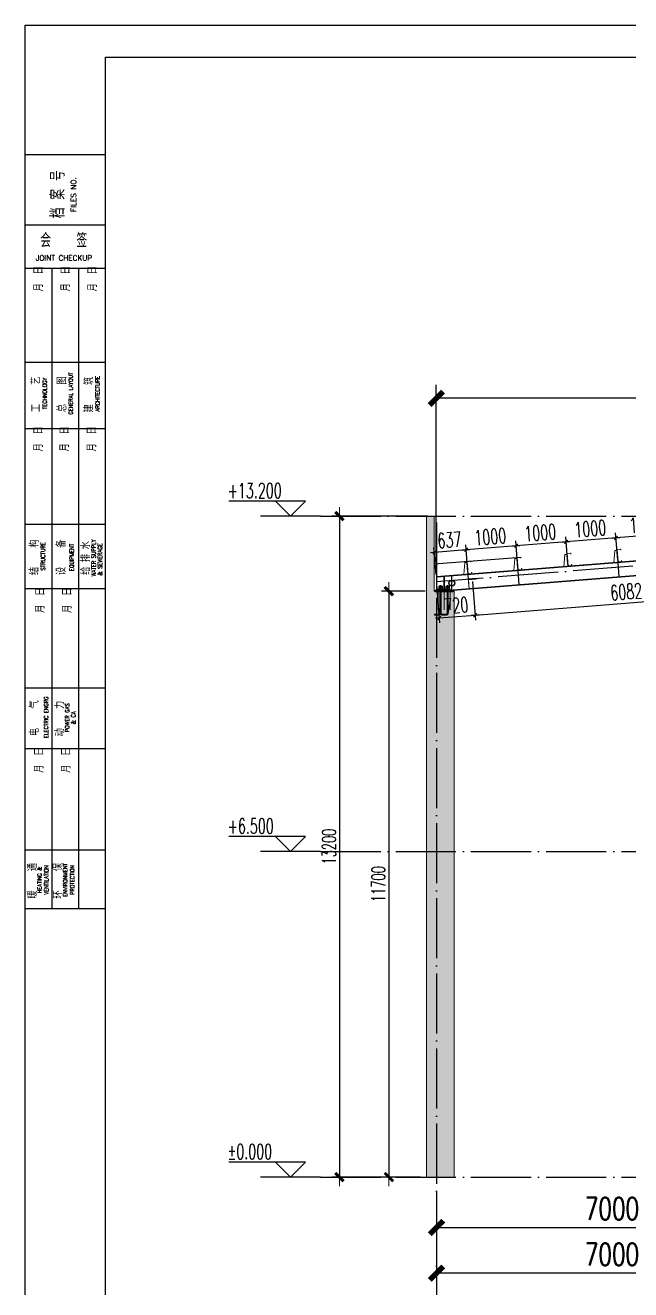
# Model space of a CAD drawing. Header units: inches. Extents: x 129725932 to 129894734, y 55771230 to 55809283.
# Drawn here: x 129725932 to 129738011, y 55784032 to 55809283 of the extents above; entities that cross this region are included whole.
import ezdxf
from ezdxf.enums import TextEntityAlignment as Align

# ---------------------------------------------------------------- set-up
doc = ezdxf.new("R2010")
doc.units = ezdxf.units.IN
doc.header["$MEASUREMENT"] = 0
doc.linetypes.add('ACAD_ISO04W100', pattern=[30, 24, -3, 0, -3])
doc.linetypes.add('CENTER', pattern=[50.8, 31.75, -6.35, 6.35, -6.35])
for name, color, linetype in [('8', 4, 'Continuous'), ('DIM', 3, 'Continuous'), ('PUB_DIM', 134, 'Continuous'), ('PUB_TEXT', 4, 'Continuous'), ('TK', 140, 'Continuous'), ('尺寸标注', 8, 'Continuous'), ('细线', 37, 'Continuous'), ('轴线', 1, 'ACAD_ISO04W100'), ('钢梁', 3, 'Continuous')]:
    doc.layers.add(name, color=color, linetype=linetype)
for name, color, linetype, lineweight in [('Bolt', 252, 'Continuous', 9), ('标注', 8, 'Continuous', 9), ('灰线', 253, 'Continuous', 5), ('红线', 1, 'Continuous', 13), ('轴线层', 1, 'CENTER', 15), ('黄线', 2, 'Continuous', 13)]:
    doc.layers.add(name, color=color, linetype=linetype, lineweight=lineweight)
doc.styles.add('ARIAL', font='swisscl.ttf', dxfattribs={"width": 0.7})
doc.styles.add('DIM_FONT', font='romans.shx', dxfattribs={"width": 0.618, "bigfont": '1hztxt.shx'})
doc.styles.add('HXJSB', font='sysz.shx', dxfattribs={"width": 0.7, "bigfont": 'syfs.shx'})
doc.styles.add('HZ1', font='romand.shx', dxfattribs={"width": 0.7, "height": 300, "bigfont": 'hzxy.shx'})
doc.styles.add('HZXY', font='romand.shx', dxfattribs={"bigfont": 'hzxy.shx'})
doc.styles.add('ROMANC', font='romanc.shx', dxfattribs={"width": 0.8, "bigfont": 'hztxt.shx'})
doc.styles.add('ROMAND', font='ROMAND.shx', dxfattribs={"width": 0.85})
doc.styles.get("Standard").update_dxf_attribs({"font": 'txt', "bigfont": 'gbcbig.shx'})
doc.styles.add('西文', font='romans.shx', dxfattribs={"width": 0.7})
doc.dimstyles.new('ISO-150', dxfattribs={"dimscale": 150, "dimtxt": 3, "dimasz": 1.8, "dimexe": 1.8, "dimexo": 2, "dimgap": 1, "dimtad": 1, "dimdec": 0, "dimlfac": -1, "dimtxsty": '西文', "dimblk": 'ARCHTICK', "dimcen": 2.5, "dimclrd": 7, "dimclre": 7, "dimclrt": 4, "dimadec": 0, "dimazin": 0, "dimtfac": 1, "dimtdec": 0, "dimtix": 1, "dimtmove": 2, "dimatfit": 3, "dimfxl": 0, "dimlwd": 25, "dimlwe": 25, "dimarcsym": 0})
doc.dimstyles.get("Standard").update_dxf_attribs({"dimtxt": 0.18, "dimasz": 0.18, "dimexe": 0.18, "dimexo": 0.0625, "dimgap": 0.09, "dimtad": 0, "dimtih": 1, "dimtoh": 1, "dimdec": 4, "dimzin": 0, "dimdsep": 46, "dimtxsty": 'Standard', "dimcen": 0.09, "dimadec": 0, "dimazin": 0, "dimtfac": 1, "dimtdec": 4, "dimtofl": 0, "dimtmove": 0, "dimatfit": 3, "dimfxl": 0, "dimtolj": 1, "dimtzin": 0, "dimarcsym": 0})
doc.dimstyles.new('WGH钢架', dxfattribs={"dimtxt": 300, "dimasz": 0.5, "dimexe": 100, "dimexo": 50, "dimgap": 75, "dimtad": 1, "dimdec": 0, "dimzin": 0, "dimdsep": 46, "dimtxsty": 'DIM_FONT', "dimblk1": '_DIMX', "dimblk2": '_DIMX', "dimsah": 1, "dimcen": 0.09, "dimclrd": 3, "dimclre": 3, "dimclrt": 7, "dimadec": 0, "dimazin": 0, "dimtfac": 1, "dimtdec": 0, "dimtix": 1, "dimtmove": 2, "dimatfit": 3, "dimldrblk": '_DIMX', "dimfxl": 0, "dimtolj": 1, "dimtzin": 0, "dimarcsym": 0})
doc.dimstyles.new('钢架WGH', dxfattribs={"dimscale": 0.6, "dimtxt": 450, "dimasz": 2, "dimexe": 250, "dimexo": 300, "dimgap": 125, "dimtad": 1, "dimdec": 0, "dimzin": 0, "dimdsep": 46, "dimtxsty": 'DIM_FONT', "dimblk1": '_DIMX', "dimblk2": '_DIMX', "dimsah": 1, "dimcen": 0.09, "dimclrd": 3, "dimclre": 3, "dimclrt": 7, "dimadec": 0, "dimazin": 0, "dimtfac": 1, "dimtdec": 0, "dimtix": 1, "dimtmove": 2, "dimatfit": 3, "dimldrblk": '_DIMX', "dimfxl": 0, "dimtolj": 1, "dimtzin": 0, "dimarcsym": 0})

# ---------------------------------------------------------------- blocks, each defined once
blk = doc.blocks.new('标高')
at = {"layer": 'PUB_DIM', "lineweight": -3, "ltscale": 10}
for p, q in [((600, 0), (300, 300)), ((300, 300), (1833, 300)), ((600, 0), (900, 300)), ((0, 0), (1200, 0))]:
    blk.add_line(p, q, dxfattribs=at)
at = {"layer": 'PUB_TEXT', "lineweight": -3, "ltscale": 1.5, "style": 'HXJSB', "width": 0.8}
blk.add_attdef('标高', (810, 359), '', height=300, dxfattribs=at)
blk = doc.blocks.new('_ArchTick')
at = {"color": 0, "linetype": 'ByBlock', "const_width": 0.4}
blk.add_lwpolyline([(-0.5, -0.5), (0.5, 0.5)], dxfattribs=at)
blk = doc.blocks.new('*D14')
at = {"layer": 'Defpoints', "color": 0}
for p in [(129734138, 55786282), (129741138, 55786282), (129741138, 55785276)]:
    blk.add_point(p, dxfattribs=at)
at = {"layer": '标注', "color": 7, "lineweight": 25}
for p, q in [((129734138, 55785982), (129734138, 55785006)), ((129741138, 55785982), (129741138, 55785006)), ((129734138, 55785276), (129741138, 55785276))]:
    blk.add_line(p, q, dxfattribs=at)
at = {"layer": '标注', "color": 7, "lineweight": 25, "xscale": 270, "yscale": 270, "zscale": 270, "rotation": 180}
blk.add_blockref('_ArchTick', (129734138, 55785276), dxfattribs=at)
at = {"layer": '标注', "color": 7, "lineweight": 25, "xscale": 270, "yscale": 270, "zscale": 270}
blk.add_blockref('_ArchTick', (129741138, 55785276), dxfattribs=at)
at = {"layer": '标注', "color": 4, "insert": (129737638, 55785651), "char_height": 450, "attachment_point": 5, "style": '西文'}
blk.add_mtext('7000', dxfattribs=at)
blk = doc.blocks.new('*D16')
at = {"layer": 'Defpoints', "color": 0}
for p in [(129734138, 55786282), (129741138, 55786282), (129734138, 55784364)]:
    blk.add_point(p, dxfattribs=at)
at = {"layer": '标注', "color": 7, "lineweight": 25}
for p, q in [((129734138, 55785982), (129734138, 55784094)), ((129741138, 55785982), (129741138, 55784094)), ((129741138, 55784364), (129734138, 55784364))]:
    blk.add_line(p, q, dxfattribs=at)
at = {"layer": '标注', "color": 7, "lineweight": 25, "xscale": 270, "yscale": 270, "zscale": 270}
for p, rotation in [((129734138, 55784364), 179.9999999966649), ((129741138, 55784364), 359.9999999966649)]:
    blk.add_blockref('_ArchTick', p, dxfattribs=dict(at, rotation=rotation))
at = {"layer": '标注', "color": 4, "insert": (129737638, 55784739), "char_height": 450, "attachment_point": 5, "rotation": 360, "style": '西文'}
blk.add_mtext('7000', dxfattribs=at)
blk = doc.blocks.new('_DIMX')
blk.add_line((-150, 0), (150, 0))
at = {"const_width": 50}
blk.add_lwpolyline([(-70, -70), (70, 70)], dxfattribs=at)
blk = doc.blocks.new('*D21')
at = {"layer": 'Defpoints', "color": 0}
for p in [(129734138, 55799482), (129732200, 55786282), (129733998, 55786282)]:
    blk.add_point(p, dxfattribs=at)
at = {"layer": '标注', "color": 3, "lineweight": -2}
for p, q in [((129733958, 55799482), (129732050, 55799482)), ((129732200, 55799481), (129732200, 55786283)), ((129733818, 55786282), (129732050, 55786282))]:
    blk.add_line(p, q, dxfattribs=at)
at = {"layer": '标注', "color": 3, "lineweight": -2, "xscale": 1.2, "yscale": 1.2, "zscale": 1.2}
for p, rotation in [((129732200, 55799482), 90), ((129732200, 55786282), 270)]:
    blk.add_blockref('_DIMX', p, dxfattribs=dict(at, rotation=rotation))
at = {"layer": '标注', "color": 7, "insert": (129731990, 55792882), "char_height": 270, "attachment_point": 5, "rotation": 90, "style": 'DIM_FONT'}
blk.add_mtext('\\A1;13200', dxfattribs=at)
blk = doc.blocks.new('*D22')
at = {"layer": 'Defpoints', "color": 0}
for p in [(129734133, 55801834), (129744038, 55799060), (129734133, 55798268)]:
    blk.add_point(p, dxfattribs=at)
at = {"layer": '标注', "color": 7, "lineweight": 25}
for p, q in [((129734133, 55798568), (129734133, 55802104)), ((129744038, 55799360), (129744038, 55802104)), ((129744038, 55801834), (129734133, 55801834))]:
    blk.add_line(p, q, dxfattribs=at)
at = {"layer": '标注', "color": 7, "lineweight": 25, "xscale": 270, "yscale": 270, "zscale": 270, "rotation": 180}
blk.add_blockref('_ArchTick', (129734133, 55801834), dxfattribs=at)
at = {"layer": '标注', "color": 7, "lineweight": 25, "xscale": 270, "yscale": 270, "zscale": 270}
blk.add_blockref('_ArchTick', (129744038, 55801834), dxfattribs=at)
at = {"layer": '标注', "color": 4, "insert": (129739086, 55802209), "char_height": 450, "attachment_point": 5, "style": '西文'}
blk.add_mtext('9905', dxfattribs=at)
blk = doc.blocks.new('横向-图框')
at = {"layer": 'TK', "lineweight": -3}
for p, q in [((0, 0), (0, 11670)), ((0, 0), (0, 11670)), ((0, 11670), (16522.7, 11670)), ((0, 11670), (16522.7, 11670)), ((0, 11670), (16522.7, 11670)), ((0, 11670), (16522.7, 11670)), ((491.2, 196.5), (491.2, 11473.5)), ((491.2, 196.5), (491.2, 11473.5)), ((491.2, 11473.5), (16326.2, 11473.5)), ((491.2, 11473.5), (16326.2, 11473.5)), ((0, 10876.4), (491.2, 10876.4)), ((491.2, 10444), (0, 10444)), ((491.2, 10176.3), (0, 10176.3)), ((163.7, 6247), (163.7, 10176.3)), ((327.3, 6247), (327.3, 10176.3)), ((491.2, 9599.8), (0, 9599.8)), ((491.2, 9194), (0, 9194)), ((491.2, 8605.3), (0, 8605.3)), ((491.2, 8211.7), (0, 8211.7)), ((491.2, 7601.5), (0, 7601.5)), ((491.2, 7229.3), (0, 7229.3)), ((491.2, 6607.1), (0, 6607.1)), ((491.2, 6247), (0, 6247))]:
    blk.add_line(p, q, dxfattribs=at)
at = {"layer": 'TK', "lineweight": -3, "style": 'HZ1', "text_generation_flag": 6, "width": 0.8}
blk.add_text('档 案 号', height=87.04, rotation=270, dxfattribs=at).set_placement((242.2, 10485.6))
at = {"layer": 'TK', "lineweight": -3, "text_generation_flag": 6}
for s, height, rotation, style, width, p in [('FILES NO.', 32.64, 270, 'ROMANC', 1, (311.5, 10630.7)), ('会   签', 87.04, 180, 'HZ1', 0.8, (235.4, 10306.8)), ('JOINT CHECKUP', 32.639, 180, 'ROMANC', 1, (236.7, 10225.4)), ('  月  日', 49.12, 270, 'HZ1', 0.8, (108, 10087.2)), ('  月  日', 49.12, 270, 'HZ1', 0.8, (273.9, 10087.2)), ('  月  日', 49.12, 270, 'HZ1', 0.8, (438.9, 10086.9)), ('工    艺', 49.12, 270, 'HZ1', 0.8, (91.7, 9405)), ('TECHNOLOGY', 25.54, 270, 'ROMAND', 0.8, (132.1, 9410)), ('总    图', 49.12, 270, 'HZ1', 0.8, (252, 9405)), ('GENERAL LAYOUT', 25.54, 270, 'ROMAND', 0.8, (291.5, 9410)), ('建    筑', 49.12, 270, 'HZ1', 0.8, (416.6, 9403.4)), ('ARCHITECTURE', 25.54, 270, 'ROMAND', 0.8, (455.7, 9408.4)), ('  月  日', 49.12, 270, 'HZ1', 0.8, (107.3, 9104.6)), ('  月  日', 49.12, 270, 'HZ1', 0.8, (267.6, 9104.6)), ('  月  日', 49.12, 270, 'HZ1', 0.8, (434.8, 9104.6)), ('结    构', 49.12, 270, 'HZ1', 0.8, (81.5, 8405)), ('STRUCTURE', 25.54, 270, 'ROMAND', 0.8, (121.5, 8410)), ('设    备', 49.12, 270, 'HZ1', 0.8, (246.8, 8404.4)), ('EQUIPMENT', 25.54, 270, 'ROMAND', 0.8, (296.7, 8404.2)), ('给 排 水', 49.12, 270, 'HZ1', 0.8, (396.8, 8400)), ('WATER SUPPLY', 25.54, 270, 'ROMAND', 0.8, (432.2, 8400.9)), ('& SEWERAGE', 25.54, 270, 'ROMAND', 0.8, (470.3, 8391.4)), ('  月  日', 49.12, 270, 'HZ1', 0.8, (118.3, 8113.8)), ('  月  日', 49.12, 270, 'HZ1', 0.8, (283.6, 8113.8)), ('ELECTRIC ENGRG', 25.54, 270, 'ROMAND', 0.8, (140.3, 7421.9)), ('电    气', 49.12, 270, 'HZ1', 0.8, (82.4, 7416.9)), ('动    力', 49.12, 270, 'HZ1', 0.8, (238.2, 7414.3)), ('POWER GAS', 25.54, 270, 'ROMAND', 0.8, (269.8, 7419.3)), ('& CA', 26.11, 270, 'ROMAND', 0.8, (307.9, 7419.3)), ('  月  日', 49.12, 270, 'HZ1', 0.8, (111.4, 7132.5)), ('  月  日', 49.12, 270, 'HZ1', 0.8, (276.7, 7132.5)), ('暖    通', 49.12, 270, 'HZ1', 0.8, (70.7, 6418.9)), ('HEATING &', 25.54, 270, 'ROMAND', 0.8, (100, 6423.9)), ('VENTILATION', 25.54, 270, 'ROMAND', 0.8, (141.4, 6423.9)), ('环    保', 49.12, 270, 'HZ1', 0.8, (226.9, 6418.9)), ('ENVIRONMENT', 25.54, 270, 'ROMAND', 0.8, (257.6, 6423.9)), ('PROTECTION', 25.54, 270, 'ROMAND', 0.8, (300.6, 6423.9))]:
    blk.add_text(s, height=height, rotation=rotation, dxfattribs=dict(at, style=style, width=width)).set_placement(p, align=Align.CENTER)
at = {"layer": 'TK', "lineweight": -3}
for tag, height, style, width, p in [('PROJECT-NAME', 98.2, 'HZXY', 0.8, (10106, 729.6)), ('ITEM-NAME', 98.2, 'HZXY', 0.8, (11997.2, 733.3)), ('DISCIPLINE', 58.9, 'HZXY', 1, (15046.9, 798.8)), ('STATUS', 58.9, 'HZXY', 0.8, (15980.7, 714.2)), ('版本号', 58.9, 'HZXY', 1, (7856.1, 614.9)), ('REWORK-DATE', 58.9, 'ARIAL', 1, (8388.6, 622.4)), ('DRAWING-TITLE', 98.2, 'HZXY', 0.8, (13543.7, 592.9)), ('SCALE', 58.9, 'ARIAL', 1, (15044.4, 634.5)), ('版本号', 58.9, 'HZXY', 1, (7856.1, 441.6)), ('REWORK-DATE', 58.9, 'ARIAL', 1, (8388.6, 450.5)), ('DRAWING-TITLE', 98.2, 'HZXY', 0.8, (13544.7, 462.2)), ('DATE', 58.9, 'ARIAL', 1, (15042.2, 455.5)), ('PROJECT-NUMBER', 58.9, 'ARIAL', 0.9, (15969.9, 376.7)), ('DRAWING-TITLE', 98.2, 'HZXY', 0.8, (13546.3, 325.8)), ('DRAWING-NUMBER', 58.9, 'ARIAL', 1, (15045, 285.3)), ('版本号', 58.9, 'HZXY', 1, (7856.1, 275.6)), ('REWORK-DATE', 58.9, 'ARIAL', 1, (8388.6, 278.6))]:
    blk.add_attdef(tag, text='', height=height, dxfattribs=dict(at, style=style, width=width)).set_placement(p, align=Align.MIDDLE)
blk = doc.blocks.new('*D29')
at = {"layer": 'Defpoints', "color": 0}
for p in [(129734138, 55786282), (129773738, 55786282), (129734138, 55783451)]:
    blk.add_point(p, dxfattribs=at)
at = {"layer": '标注', "color": 7, "lineweight": 25}
for p, q in [((129734138, 55785982), (129734138, 55783181)), ((129773738, 55785982), (129773738, 55783181)), ((129773738, 55783451), (129734138, 55783451))]:
    blk.add_line(p, q, dxfattribs=at)
at = {"layer": '标注', "color": 7, "lineweight": 25, "xscale": 270, "yscale": 270, "zscale": 270}
for p, rotation in [((129734138, 55783451), 179.9999999966649), ((129773738, 55783451), 359.9999999966649)]:
    blk.add_blockref('_ArchTick', p, dxfattribs=dict(at, rotation=rotation))
at = {"layer": '标注', "color": 4, "insert": (129753938, 55783826), "char_height": 450, "attachment_point": 5, "rotation": 360, "style": '西文'}
blk.add_mtext('39600', dxfattribs=at)
blk = doc.blocks.new('M24地脚锚栓')
at = {"layer": '红线'}
h = blk.add_hatch(color=256, dxfattribs=at)
edge = h.paths.add_edge_path()
edge.add_line((-19, 78), (-19, 80))
edge.add_line((-19, 80), (0, 80))
edge.add_ellipse((0, -3), major_axis=(58.6, 58.6), ratio=1, start_angle=45, end_angle=57.9673)
edge = h.paths.add_edge_path()
edge.add_ellipse((-28, 58), major_axis=(-15.2, 15.2), ratio=1, start_angle=-70.6107, end_angle=-45)
edge.add_line((-28, 80), (-19, 80))
edge.add_line((-19, 80), (-19, 78))
h = blk.add_hatch(color=256, dxfattribs=at)
edge = h.paths.add_edge_path()
edge.add_line((-19, 52), (-19, 50))
edge.add_line((-19, 50), (0, 50))
edge.add_ellipse((0, 133), major_axis=(58.6, 58.6), ratio=1, start_angle=212.0327, end_angle=225, ccw=False)
edge = h.paths.add_edge_path()
edge.add_ellipse((-28, 72), major_axis=(-15.2, 15.2), ratio=1, start_angle=135, end_angle=160.6107, ccw=False)
edge.add_line((-28, 50), (-19, 50))
edge.add_line((-19, 50), (-19, 52))
h = blk.add_hatch(color=256, dxfattribs=at)
edge = h.paths.add_edge_path()
edge.add_line((-19, 48), (-19, 50))
edge.add_line((-19, 50), (0, 50))
edge.add_ellipse((0, -33), major_axis=(58.6, 58.6), ratio=1, start_angle=45, end_angle=57.9673)
edge = h.paths.add_edge_path()
edge.add_ellipse((-28, 28), major_axis=(-15.2, 15.2), ratio=1, start_angle=-70.6107, end_angle=-45)
edge.add_line((-28, 50), (-19, 50))
edge.add_line((-19, 50), (-19, 48))
h = blk.add_hatch(color=256, dxfattribs=at)
edge = h.paths.add_edge_path()
edge.add_line((-19, 22), (-19, 20))
edge.add_line((-19, 20), (0, 20))
edge.add_ellipse((0, 103), major_axis=(58.6, 58.6), ratio=1, start_angle=212.0327, end_angle=225, ccw=False)
edge = h.paths.add_edge_path()
edge.add_ellipse((-28, 42), major_axis=(-15.2, 15.2), ratio=1, start_angle=135, end_angle=160.6107, ccw=False)
edge.add_line((-28, 20), (-19, 20))
edge.add_line((-19, 20), (-19, 22))
h = blk.add_hatch(color=256, dxfattribs=at)
edge = h.paths.add_edge_path()
edge.add_line((19, 78), (19, 80))
edge.add_line((19, 80), (0, 80))
edge.add_ellipse((0, -3), major_axis=(-58.6, 58.6), ratio=1, start_angle=302.0327, end_angle=315, ccw=False)
edge = h.paths.add_edge_path()
edge.add_ellipse((28, 58), major_axis=(-15.2, 15.2), ratio=1, start_angle=315, end_angle=340.6107, ccw=False)
edge.add_line((28, 80), (19, 80))
edge.add_line((19, 80), (19, 78))
h = blk.add_hatch(color=256, dxfattribs=at)
edge = h.paths.add_edge_path()
edge.add_line((19, 52), (19, 50))
edge.add_line((19, 50), (0, 50))
edge.add_ellipse((0, 133), major_axis=(58.6, 58.6), ratio=1, start_angle=225, end_angle=237.9673)
edge = h.paths.add_edge_path()
edge.add_ellipse((28, 72), major_axis=(-15.2, 15.2), ratio=1, start_angle=109.3893, end_angle=135)
edge.add_line((28, 50), (19, 50))
edge.add_line((19, 50), (19, 52))
h = blk.add_hatch(color=256, dxfattribs=at)
edge = h.paths.add_edge_path()
edge.add_line((19, 48), (19, 50))
edge.add_line((19, 50), (0, 50))
edge.add_ellipse((0, -33), major_axis=(-58.6, 58.6), ratio=1, start_angle=302.0327, end_angle=315, ccw=False)
edge = h.paths.add_edge_path()
edge.add_ellipse((28, 28), major_axis=(-15.2, 15.2), ratio=1, start_angle=315, end_angle=340.6107, ccw=False)
edge.add_line((28, 50), (19, 50))
edge.add_line((19, 50), (19, 48))
h = blk.add_hatch(color=256, dxfattribs=at)
edge = h.paths.add_edge_path()
edge.add_line((19, 22), (19, 20))
edge.add_line((19, 20), (0, 20))
edge.add_ellipse((0, 103), major_axis=(58.6, 58.6), ratio=1, start_angle=225, end_angle=237.9673)
edge = h.paths.add_edge_path()
edge.add_ellipse((28, 42), major_axis=(-15.2, 15.2), ratio=1, start_angle=109.3893, end_angle=135)
edge.add_line((28, 20), (19, 20))
edge.add_line((19, 20), (19, 22))
for p, q in [((-37, 52), (-37, 78)), ((-37, 22), (-37, 48)), ((-12, 92), (-12, -464)), ((-12, 92), (12, 92)), ((-12, 88), (12, 88)), ((-12, 84), (12, 84)), ((0, 92), (0, -464)), ((12, 92), (12, -464)), ((37, 52), (37, 78)), ((37, 22), (37, 48)), ((-12, -4), (12, -4)), ((-12, -8), (12, -8)), ((-12, -12), (12, -12)), ((-12, -16), (12, -16)), ((-12, -20), (12, -20)), ((-12, -24), (12, -24)), ((-12, -28), (12, -28)), ((-24, -476), (-120, -476)), ((-120, -476), (-120, -500)), ((-24, -488), (-120, -488)), ((-24, -500), (-120, -500))]:
    blk.add_line(p, q, dxfattribs=at)
blk.add_lwpolyline([(-50, 20), (50, 20), (50, 0), (-50, 0)], close=True, dxfattribs=at)
for radius in [24, 36, 12]:
    blk.add_arc((-24, -464), radius, 270, 0, dxfattribs=at)
at = {"layer": '红线', "extrusion": (0, 0, -1)}
for centre, major_axis, start_param, end_param in [((-28, 58), (-15.2, 15.2), 0.338407, 1.23239), ((-28, 72), (15.2, 15.2), 1.909203, 2.803186), ((-28, 28), (-15.2, 15.2), 0.338407, 1.23239), ((-28, 42), (15.2, 15.2), 1.909203, 2.803186), ((0, -3), (-58.6, 58.6), 0.559076, 1.01172), ((0, 133), (3.5, 82.8), 2.872865, 3.325509), ((0, -33), (-58.6, 58.6), 0.559076, 1.01172), ((0, 103), (3.5, 82.8), 2.872865, 3.325509), ((28, 58), (15.2, 15.2), -1.23239, -0.338407), ((28, 72), (-15.2, 15.2), 3.479999, 4.373982), ((28, 28), (15.2, 15.2), -1.23239, -0.338407), ((28, 42), (-15.2, 15.2), 3.479999, 4.373982)]:
    blk.add_ellipse(centre, major_axis=major_axis, ratio=1, start_param=start_param, end_param=end_param, dxfattribs=at)
blk = doc.blocks.new('*D37')
at = {"layer": 'Defpoints', "color": 0}
for p in [(129734088, 55797982), (129733187, 55786282), (129733938, 55786282)]:
    blk.add_point(p, dxfattribs=at)
at = {"layer": '标注', "color": 3, "lineweight": -2}
for p, q in [((129733908, 55797982), (129733037, 55797982)), ((129733187, 55797981), (129733187, 55786283)), ((129733758, 55786282), (129733037, 55786282))]:
    blk.add_line(p, q, dxfattribs=at)
at = {"layer": '标注', "color": 3, "lineweight": -2, "xscale": 1.2, "yscale": 1.2, "zscale": 1.2}
for p, rotation in [((129733187, 55797982), 90), ((129733187, 55786282), 270)]:
    blk.add_blockref('_DIMX', p, dxfattribs=dict(at, rotation=rotation))
at = {"layer": '标注', "color": 7, "insert": (129732977, 55792132), "char_height": 270, "attachment_point": 5, "rotation": 90, "style": 'DIM_FONT'}
blk.add_mtext('\\A1;11700', dxfattribs=at)
blk = doc.blocks.new('CC250')
at = {"layer": '黄线'}
for p, q in [((128542848, 56084036), (128542864, 56084279)), ((128542864, 56084279), (128542904, 56084283)), ((128542927, 56084044), (128542903, 56084293)), ((128542903, 56084293), (128542909, 56084293)), ((128542907, 56084253), (128542915, 56084254)), ((128542908, 56084303), (128542982, 56084311)), ((128542908, 56084303), (128542932, 56084054)), ((128542933, 56084045), (128542909, 56084293)), ((128542910, 56084301), (128542980, 56084308)), ((128542910, 56084301), (128542934, 56084057)), ((128542980, 56084308), (128542982, 56084291)), ((128542982, 56084311), (128542984, 56084291)), ((128542982, 56084291), (128542984, 56084291)), ((128542933, 56084045), (128542848, 56084036)), ((128542921, 56084104), (128542930, 56084104)), ((128542932, 56084054), (128543007, 56084062)), ((128542934, 56084057), (128543005, 56084064)), ((128543005, 56084064), (128543003, 56084082)), ((128543003, 56084082), (128543005, 56084082)), ((128543007, 56084062), (128543005, 56084082))]:
    blk.add_line(p, q, dxfattribs=at)
at = {"layer": '黄线', "const_width": 14}
for points in [[(128542907, 56084253), (128542915, 56084254)], [(128542921, 56084104), (128542930, 56084104)]]:
    blk.add_lwpolyline(points, dxfattribs=at)
blk = doc.blocks.new('*D43')
at = {"layer": 'Defpoints', "color": 0}
for p in [(129737719, 55799045), (129738955, 55798654), (129737758, 55798558)]:
    blk.add_point(p, dxfattribs=at)
at = {"layer": 'DIM', "color": 3, "lineweight": -2}
for p, q in [((129737754, 55798608), (129737711, 55799145)), ((129738915, 55799141), (129737720, 55799045)), ((129738951, 55798704), (129738908, 55799240))]:
    blk.add_line(p, q, dxfattribs=at)
at = {"layer": 'DIM', "color": 3, "lineweight": -2, "xscale": 0.5, "yscale": 0.5, "zscale": 0.5}
for p, rotation in [((129738916, 55799141), 4.573921471757521), ((129737719, 55799045), 184.5739214717575)]:
    blk.add_blockref('_DIMX', p, dxfattribs=dict(at, rotation=rotation))
at = {"layer": 'DIM', "color": 7, "insert": (129738300, 55799317), "char_height": 300, "attachment_point": 5, "rotation": 4.5739, "style": 'DIM_FONT'}
blk.add_mtext('\\A1;1200', dxfattribs=at)
blk = doc.blocks.new('*D44')
at = {"layer": 'Defpoints', "color": 0}
for p in [(129736723, 55798965), (129736762, 55798478), (129737758, 55798558)]:
    blk.add_point(p, dxfattribs=at)
at = {"layer": 'DIM', "color": 3, "lineweight": -2}
for p, q in [((129737754, 55798608), (129737711, 55799145)), ((129736758, 55798528), (129736715, 55799065)), ((129737719, 55799045), (129736723, 55798965))]:
    blk.add_line(p, q, dxfattribs=at)
at = {"layer": 'DIM', "color": 3, "lineweight": -2, "xscale": 0.5, "yscale": 0.5, "zscale": 0.5}
for p, rotation in [((129736723, 55798965), 184.5739214717575), ((129737719, 55799045), 4.573921471757521)]:
    blk.add_blockref('_DIMX', p, dxfattribs=dict(at, rotation=rotation))
at = {"layer": 'DIM', "color": 7, "insert": (129737203, 55799229), "char_height": 300, "attachment_point": 5, "rotation": 4.5739, "style": 'DIM_FONT'}
blk.add_mtext('\\A1;1000', dxfattribs=at)
blk = doc.blocks.new('*D45')
at = {"layer": 'Defpoints', "color": 0}
for p in [(129735726, 55798886), (129735765, 55798399), (129736762, 55798478)]:
    blk.add_point(p, dxfattribs=at)
at = {"layer": 'DIM', "color": 3, "lineweight": -2}
for p, q in [((129735761, 55798448), (129735718, 55798985)), ((129736722, 55798965), (129735726, 55798886)), ((129736758, 55798528), (129736715, 55799065))]:
    blk.add_line(p, q, dxfattribs=at)
at = {"layer": 'DIM', "color": 3, "lineweight": -2, "xscale": 0.5, "yscale": 0.5, "zscale": 0.5}
for p, rotation in [((129735726, 55798886), 184.5739214717575), ((129736723, 55798965), 4.573921471757521)]:
    blk.add_blockref('_DIMX', p, dxfattribs=dict(at, rotation=rotation))
at = {"layer": 'DIM', "color": 7, "insert": (129736206, 55799150), "char_height": 300, "attachment_point": 5, "rotation": 4.5739, "style": 'DIM_FONT'}
blk.add_mtext('\\A1;1000', dxfattribs=at)
blk = doc.blocks.new('*D46')
at = {"layer": 'Defpoints', "color": 0}
for p in [(129734729, 55798806), (129735765, 55798399), (129734768, 55798319)]:
    blk.add_point(p, dxfattribs=at)
at = {"layer": 'DIM', "color": 3, "lineweight": -2}
for p, q in [((129734764, 55798369), (129734721, 55798905)), ((129735725, 55798885), (129734730, 55798806)), ((129735761, 55798448), (129735718, 55798985))]:
    blk.add_line(p, q, dxfattribs=at)
at = {"layer": 'DIM', "color": 3, "lineweight": -2, "xscale": 0.5, "yscale": 0.5, "zscale": 0.5}
for p, rotation in [((129735726, 55798886), 4.573921471757521), ((129734729, 55798806), 184.5739214717575)]:
    blk.add_blockref('_DIMX', p, dxfattribs=dict(at, rotation=rotation))
at = {"layer": 'DIM', "color": 7, "insert": (129735209, 55799070), "char_height": 300, "attachment_point": 5, "rotation": 4.5739, "style": 'DIM_FONT'}
blk.add_mtext('\\A1;1000', dxfattribs=at)
blk = doc.blocks.new('*D47')
at = {"layer": 'Defpoints', "color": 0}
for p in [(129734094, 55798755), (129734133, 55798268), (129734768, 55798319)]:
    blk.add_point(p, dxfattribs=at)
at = {"layer": 'DIM', "color": 3, "lineweight": -2}
for p, q in [((129734764, 55798369), (129734721, 55798905)), ((129734129, 55798318), (129734086, 55798855)), ((129734729, 55798806), (129734095, 55798755))]:
    blk.add_line(p, q, dxfattribs=at)
at = {"layer": 'DIM', "color": 3, "lineweight": -2, "xscale": 0.5, "yscale": 0.5, "zscale": 0.5}
for p, rotation in [((129734094, 55798755), 184.5739214717575), ((129734729, 55798806), 4.573921471757521)]:
    blk.add_blockref('_DIMX', p, dxfattribs=dict(at, rotation=rotation))
at = {"layer": 'DIM', "color": 7, "insert": (129734394, 55799005), "char_height": 300, "attachment_point": 5, "rotation": 4.5739, "style": 'DIM_FONT'}
blk.add_mtext('\\A1;637', dxfattribs=at)
blk = doc.blocks.new('*D78')
at = {"layer": 'Defpoints', "color": 0}
for p in [(129734133, 55798168), (129734851, 55798225), (129734908, 55797504)]:
    blk.add_point(p, dxfattribs=at)
at = {"layer": 'DIM', "color": 3, "lineweight": -2}
for p, q in [((129734137, 55798118), (129734199, 55797347)), ((129734855, 55798175), (129734916, 55797404)), ((129734192, 55797447), (129734908, 55797504))]:
    blk.add_line(p, q, dxfattribs=at)
at = {"layer": 'DIM', "color": 3, "lineweight": -2, "xscale": 0.5, "yscale": 0.5, "zscale": 0.5}
for p, rotation in [((129734191, 55797446), 184.5746542996808), ((129734908, 55797504), 4.574654299680781)]:
    blk.add_blockref('_DIMX', p, dxfattribs=dict(at, rotation=rotation))
at = {"layer": 'DIM', "color": 7, "insert": (129734532, 55797699), "char_height": 300, "attachment_point": 5, "rotation": 4.5747, "style": 'DIM_FONT'}
blk.add_mtext('\\A1;720', dxfattribs=at)
blk = doc.blocks.new('*D79')
at = {"layer": 'Defpoints', "color": 0}
for p in [(129740913, 55798710), (129734851, 55798225), (129740971, 55797989)]:
    blk.add_point(p, dxfattribs=at)
at = {"layer": 'DIM', "color": 3, "lineweight": -2}
for p, q in [((129740917, 55798660), (129740979, 55797889)), ((129734855, 55798175), (129734916, 55797404)), ((129734909, 55797504), (129740970, 55797989))]:
    blk.add_line(p, q, dxfattribs=at)
at = {"layer": 'DIM', "color": 3, "lineweight": -2, "xscale": 0.5, "yscale": 0.5, "zscale": 0.5}
for p, rotation in [((129740971, 55797989), 4.574654299681227), ((129734908, 55797504), 184.5746542996812)]:
    blk.add_blockref('_DIMX', p, dxfattribs=dict(at, rotation=rotation))
at = {"layer": 'DIM', "color": 7, "insert": (129737922, 55797971), "char_height": 300, "attachment_point": 5, "rotation": 4.5747, "style": 'DIM_FONT'}
blk.add_mtext('\\A1;6082', dxfattribs=at)

msp = doc.modelspace()

# ---------------------------------------------------------------- hatches: boundary and pattern name
at = {"layer": '灰线'}
h = msp.add_hatch(dxfattribs=at)
h.set_pattern_fill('AR-CONC', color=256, scale=50)
h.set_pattern_definition([(50, (-604.4, -241.7), (358.6300913, -31.3760675), [37.5, -412.5]), (355, (-604.4, -241.7), (-69.3756668, 376.09606685), [30, -330]), (100.45144446, (-574.5, -244.3), (289.2544234, 344.7199955), [31.870096, -350.571056]), (46.1842, (-604.4, -141.7), (533.6206653, -82.7596404), [56.25, -618.75]), (96.6356355, (-559.9, -148.6), (467.3309728, 487.0593004), [47.805171, -525.85688]), (351.184164, (-604.4, -141.7), (467.3309725, 487.0593001), [45, -495.0000005]), (21, (-554.4, -166.7), (298.45352606, -201.30944533), [37.5, -412.5]), (326, (-554.4, -166.7), (121.657666, 362.5750225), [30, -330]), (71.45144474, (-529.5, -183.48), (420.1111884, 161.2655764), [31.870095, -350.571056]), (37.5, (-604.39, -241.7), (6.07992766, 166.44692692), [0, -326, 0, -335, 0, -331.25]), (7.5, (-604.39, -241.7), (131.53476872, 197.20585594), [0, -191, 0, -318.5, 0, -126.25]), (327.5, (-715.89, -241.7), (266.91121809, -11.27743587), [0, -125, 0, -390, 0, -517.5]), (317.5, (-765.89, -241.7), (291.59308467, 50.05249117), [0, -162.5, 0, -259, 0, -367.5])])
h.paths.add_polyline_path([(129734488.4, 55786281.9), (129733938.4, 55786281.9), (129733938.4, 55799481.9), (129734088.4, 55799481.9), (129734088.4, 55797981.9), (129734488.4, 55797981.9)])

# ---------------------------------------------------------------- linework, layer by layer
at = {"layer": '8'}
for radius in [60.5, 57.2]:
    msp.add_circle((129734443.4, 55798142.8), radius, dxfattribs=at)
at = {"layer": 'Bolt', "const_width": 22}
msp.add_lwpolyline([(129734850.3, 55798230.1), (129734851.1, 55798220.1)], dxfattribs=at)
at = {"layer": '尺寸标注'}
msp.add_line((129734088.4, 55798525.2), (129735818.8, 55798663.7), dxfattribs=at)
at = {"layer": '灰线'}
for p, q in [((129735759.5, 55798390.1), (129735782.1, 55798107)), ((129735765.4, 55798390.6), (129735788.1, 55798107.5)), ((129737753.1, 55798549.6), (129737775.7, 55798266.5)), ((129737759.1, 55798550.1), (129737781.7, 55798267)), ((129734762.6, 55798310.3), (129734785.3, 55798027.2)), ((129734768.6, 55798310.8), (129734791.3, 55798027.7))]:
    msp.add_line(p, q, dxfattribs=at)
msp.add_lwpolyline([(129734488.4, 55786281.9), (129733938.4, 55786281.9), (129733938.4, 55799481.9), (129734088.4, 55799481.9), (129734088.4, 55797981.9), (129734488.4, 55797981.9), (129734488.4, 55786281.9)], dxfattribs=at)
for points in [[(129734133.4, 55798268), (129734143.4, 55798268), (129734143.4, 55798001.9), (129734133.4, 55798001.9)], [(129734283.3, 55798272), (129734293.3, 55798272), (129734293.3, 55798001.9), (129734283.3, 55798001.9)], [(129734443.4, 55798284), (129734433.4, 55798284), (129734433.4, 55798001.9), (129734443.4, 55798001.9)]]:
    msp.add_lwpolyline(points, close=True, dxfattribs=at)
at = {"layer": '细线'}
msp.add_lwpolyline([(129734108.4, 55797981.9), (129734468.4, 55797981.9), (129734468.4, 55797965.9), (129734108.4, 55797965.9)], close=True, dxfattribs=at)
at = {"layer": '细线', "const_width": 18}
for points in [[(129734168.4, 55797981.9), (129734168.4, 55797605.9)], [(129734288.4, 55797981.9), (129734288.4, 55797605.9)], [(129734408.4, 55797981.9), (129734408.4, 55797605.9)]]:
    msp.add_lwpolyline(points, dxfattribs=at)
at = {"layer": '轴线', "ltscale": 50}
for p, q in [((129731824.5, 55799481.9), (129776015.6, 55799481.9)), ((129734138.4, 55799350.5), (129734138.4, 55783168.9)), ((129744038.4, 55798960.1), (129734133.4, 55798167.7)), ((129731824.5, 55792781.9), (129776015.6, 55792781.9)), ((129731824.5, 55786281.9), (129776015.6, 55786281.9))]:
    msp.add_line(p, q, dxfattribs=at)
at = {"layer": '钢梁'}
for p, q in [((129744038.4, 55799060.4), (129734133.4, 55798268)), ((129744020.4, 55799051), (129734143.4, 55798260.8)), ((129740899.1, 55798516.4), (129734468.4, 55798001.9)), ((129740899.8, 55798508.4), (129734468.4, 55797993.9))]:
    msp.add_line(p, q, dxfattribs=at)
for points in [[(129734925.1, 55798236.1), (129734775.6, 55798224.1), (129734776.4, 55798214.2), (129734925.9, 55798226.1)], [(129734108.4, 55798001.9), (129734468.4, 55798001.9), (129734468.4, 55797981.9), (129734108.4, 55797981.9)]]:
    msp.add_lwpolyline(points, close=True, dxfattribs=at)

# ---------------------------------------------------------------- block references
at = {"xscale": 3.253522025612083, "yscale": 3.253522346524198, "zscale": 3.253522312344556}
msp.add_blockref('横向-图框', (129725932.5, 55771314.5), dxfattribs=at)
at = {"layer": '轴线层'}
ref = msp.add_blockref('标高', (129731824.5, 55799481.9), dxfattribs=dict(at, xscale=-1))
ref.add_attrib('标高', '+13.200', (129729967.8, 55799841), dxfattribs={"layer": 'PUB_TEXT', "lineweight": -3, "ltscale": 1.5, "height": 300, "style": 'DIM_FONT', "width": 0.618})
ref = msp.add_blockref('标高', (129731824.5, 55792781.9), dxfattribs=dict(at, xscale=-1))
ref.add_attrib('标高', '+6.500', (129729967.8, 55793141), dxfattribs={"layer": 'PUB_TEXT', "lineweight": -3, "ltscale": 1.5, "height": 300, "style": 'DIM_FONT', "width": 0.618})
ref = msp.add_blockref('标高', (129731824.5, 55786281.9), dxfattribs=dict(at, xscale=-1))
ref.add_attrib('标高', '%%P0.000', (129729967.8, 55786641), dxfattribs={"layer": 'PUB_TEXT', "lineweight": -3, "ltscale": 1.5, "height": 300, "style": 'DIM_FONT', "width": 0.618})
at = {"layer": '钢梁'}
for p in [(129734218.4, 55798001.9), (129734358.4, 55798001.9)]:
    msp.add_blockref('M24地脚锚栓', p, dxfattribs=at)
at = {"layer": '黄线', "rotation": 358.8633281219731}
for p in [(105566.3, 2275343.4), (106563.2, 2275423.1), (107560, 2275502.9), (104569.5, 2275263.6)]:
    msp.add_blockref('CC250', p, dxfattribs=at)

# ---------------------------------------------------------------- dimensions: what is measured, and where the dimension line sits
at = {"layer": 'DIM'}
for base, p1, p2, angle, picture, middle in [((129735725.8, 55798885.5), (129736761.6, 55798478.3), (129735764.8, 55798398.5), 4.57392, '*D45', (129736206.3, 55799149.7)), ((129736722.7, 55798965.3), (129737758.4, 55798558.1), (129736761.6, 55798478.3), 4.57392, '*D44', (129737203.1, 55799229.4)), ((129737719.5, 55799045), (129738954.6, 55798653.7), (129737758.4, 55798558.1), 4.57392, '*D43', (129738299.6, 55799317.1)), ((129734094.4, 55798755), (129734768, 55798318.8), (129734133.4, 55798268), 4.57392, '*D47', (129734393.8, 55799004.7)), ((129734729, 55798805.8), (129735764.8, 55798398.5), (129734768, 55798318.8), 4.57392, '*D46', (129735209.5, 55799069.9)), ((129740970.9, 55797988.9), (129734850.8, 55798225.1), (129740913.2, 55798710.1), 184.57465, '*D79', (129737921.7, 55797970.7))]:
    dim = msp.add_linear_dim(base=base, p1=p1, p2=p2, angle=angle, dimstyle='WGH钢架', dxfattribs=at)
    dim.commit()
    dim.dimension.update_dxf_attribs({"geometry": picture, "text_midpoint": middle})
dim = msp.add_aligned_dim(p1=(129734133.4, 55798167.7), p2=(129734850.8, 55798225.1), distance=-723.6, dimstyle='WGH钢架', dxfattribs=at)
dim.commit()
dim.dimension.update_dxf_attribs({"geometry": '*D78', "text_midpoint": (129734531.8, 55797699.4)})
at = {"layer": '标注'}
dim = msp.add_linear_dim(base=(129734133.4, 55801833.7), p1=(129744038.4, 55799060.4), p2=(129734133.4, 55798268), dimstyle='ISO-150', dxfattribs=at)
dim.commit()
dim.dimension.update_dxf_attribs({"geometry": '*D22', "text_midpoint": (129739085.9, 55802208.7)})
for base, p1, p2, angle, dimstyle, picture, middle in [((129732200, 55786281.9), (129734138.4, 55799481.9), (129733998.4, 55786281.9), 90, '钢架WGH', '*D21', (129731990, 55792881.9)), ((129733186.9, 55786281.9), (129734088.4, 55797981.9), (129733938.4, 55786281.9), 90, '钢架WGH', '*D37', (129732976.9, 55792131.9)), ((129734138.4, 55784363.5), (129741138.4, 55786281.9), (129734138.4, 55786281.9), 180, 'ISO-150', '*D16', (129737638.4, 55784738.5)), ((129734138.4, 55783450.9), (129773738.4, 55786281.9), (129734138.4, 55786281.9), 180, 'ISO-150', '*D29', (129753938.4, 55783825.9))]:
    dim = msp.add_linear_dim(base=base, p1=p1, p2=p2, angle=angle, dimstyle=dimstyle, dxfattribs=at)
    dim.commit()
    dim.dimension.update_dxf_attribs({"geometry": picture, "text_midpoint": middle})
dim = msp.add_linear_dim(base=(129741138.4, 55785276.2), p1=(129734138.4, 55786281.9), p2=(129741138.4, 55786281.9), dimstyle='Standard', override={"dimscale": 150, "dimtxt": 3, "dimasz": 1.8, "dimexe": 1.8, "dimexo": 2, "dimgap": 1, "dimtad": 1, "dimtih": 0, "dimtoh": 0, "dimdec": 0, "dimlfac": -1, "dimzin": 8, "dimdsep": 44, "dimtxsty": '西文', "dimblk": 'ArchTick', "dimcen": 2.5, "dimclrd": 7, "dimclre": 7, "dimclrt": 4, "dimtdec": 0, "dimtix": 1, "dimtofl": 1, "dimtmove": 2, "dimfxl": 1.8, "dimtolj": 0, "dimtzin": 8, "dimlwd": 25, "dimlwe": 25}, dxfattribs=at)
dim.commit()
dim.dimension.update_dxf_attribs({"geometry": '*D14', "text_midpoint": (129737638.4, 55785651.2)})

doc.saveas('drawing.dxf')
